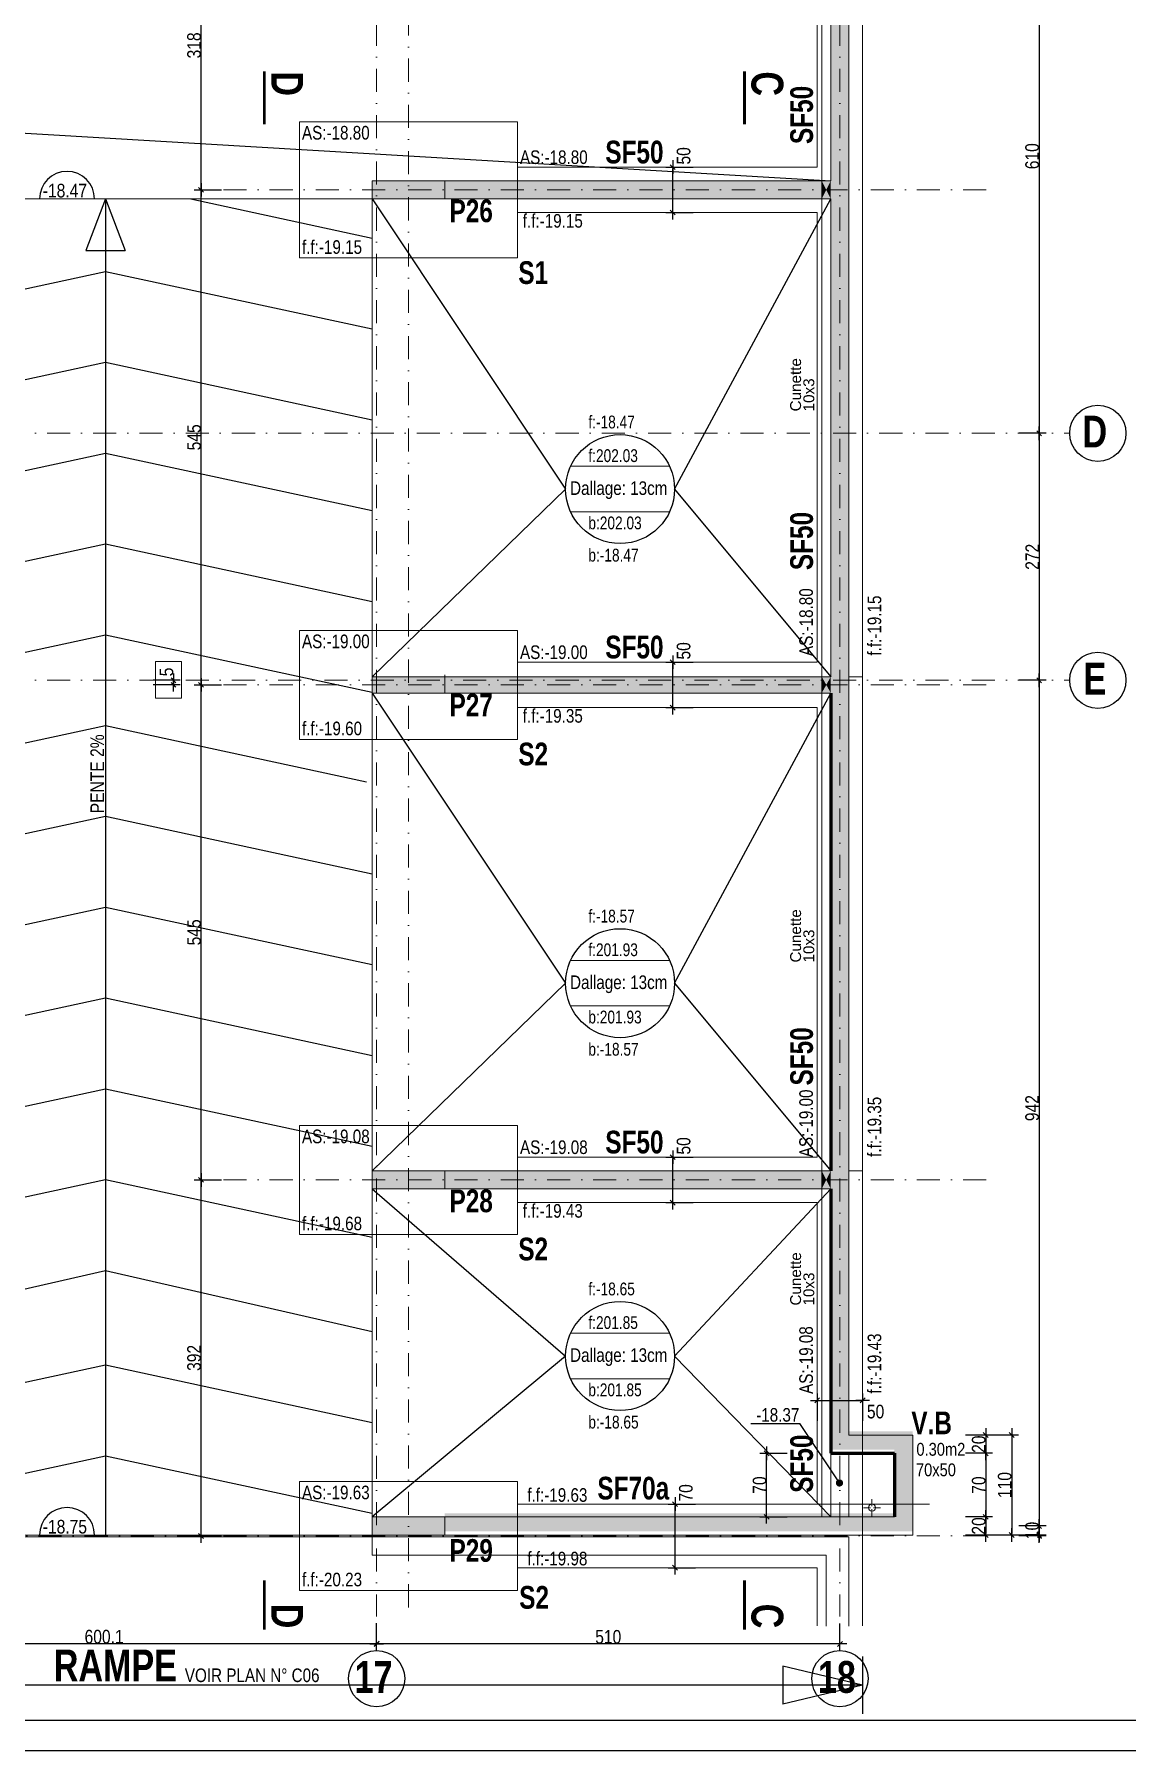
# Model space of a CAD drawing. Header units: centimetres. Extents: x -14085 to 643619, y -47998 to 35592.
# Drawn here: x 56406 to 57609, y 2083 to 3973 of the extents above; entities that cross this region are included whole.
import ezdxf
from ezdxf.enums import TextEntityAlignment as Align

# ---------------------------------------------------------------- set-up
doc = ezdxf.new("R2010")
doc.units = ezdxf.units.CM
doc.header["$PDMODE"] = 1
doc.header["$PDSIZE"] = -2
doc.linetypes.add('TIRETPTX2', pattern=[50.8, 25.4, -12.7, 0, -12.7])
for name, color, linetype in [('01_cote_gen', 4, 'Continuous'), ('01_linteaux', 2, 'Continuous'), ('01_poch_murs', 253, 'Continuous'), ('01_poch_poteaux', 250, 'Continuous'), ('01_texte', 230, 'Continuous'), ('AA_COTES', 2, 'Continuous')]:
    doc.layers.add(name, color=color, linetype=linetype)
for name, color, linetype, lineweight in [('01_murs_coup', 5, 'Continuous', 60), ('01_sem', 42, 'Continuous', 15), ('01_tram_axes', 2, 'TIRETPTX2', 9)]:
    doc.layers.add(name, color=color, linetype=linetype, lineweight=lineweight)
doc.styles.add('ARIAL NA', font='ARIALN.TTF')
doc.styles.add('Arial Narrow', font='ARIALN.TTF')
doc.styles.add('Eurostile', font='')
doc.styles.add('impact', font='impact.ttf')
doc.styles.add('MATTE_TXT', font='arial.ttf')
doc.styles.add('STYLE2', font='ARIALN.TTF')
doc.styles.get('Eurostile').set_extended_font_data('Eurostile')
doc.dimstyles.new('JB50', dxfattribs={"dimscale": 0.1, "dimtxt": 150, "dimasz": 15, "dimexe": 0.1, "dimexo": 0.1, "dimgap": 0.09, "dimtad": 1, "dimdec": 1, "dimdsep": 46, "dimtxsty": 'STYLE2', "dimblk1": 'BOND_G', "dimblk2": 'BOND_D', "dimsah": 1, "dimcen": 1.5, "dimdle": 0.01, "dimse1": 1, "dimse2": 1, "dimclrd": 4, "dimclre": 2, "dimclrt": 6, "dimazin": 2, "dimtfac": 2.333333, "dimtdec": 1, "dimtix": 1, "dimtmove": 2, "dimatfit": 3, "dimldrblk": 'BOND_G', "dimfxl": 1, "dimtolj": 1, "dimtzin": 0, "dimarcsym": 0})

# ---------------------------------------------------------------- blocks, each defined once
blk = doc.blocks.new('BOND_G')
at = {"layer": 'AA_COTES', "color": 0}
for p, q in [((0, -5), (0, 15)), ((5, 0), (-5, 0)), ((1.8, 1.8), (-1.8, -1.8))]:
    blk.add_line(p, q, dxfattribs=at)
blk = doc.blocks.new('BOND_D')
at = {"layer": 'AA_COTES', "color": 0}
for p, q in [((5, 0), (-5, 0)), ((-1.8, -1.8), (1.8, 1.8)), ((0, 5), (0, -15))]:
    blk.add_line(p, q, dxfattribs=at)
blk = doc.blocks.new('*D1467')
at = {"layer": '01_cote_gen', "color": 4, "lineweight": -2, "transparency": 16777216}
blk.add_line((57111.4, 2285.9), (57111.4, 2352.9), dxfattribs=at)
at = {"layer": 'Defpoints', "color": 0, "lineweight": 0, "transparency": 16777216}
for p in [(57111.4, 2354.4), (57121.1, 2354.4), (57121.1, 2284.4)]:
    blk.add_point(p, dxfattribs=at)
at = {"layer": '01_cote_gen', "color": 4, "lineweight": -2, "transparency": 16777216, "xscale": 1.5, "yscale": 1.5, "zscale": 1.5}
for name, p, rotation in [('BOND_D', (57111.4, 2354.4), 90), ('BOND_G', (57111.4, 2284.4), 270)]:
    blk.add_blockref(name, p, dxfattribs=dict(at, rotation=rotation))
at = {"layer": '01_cote_gen', "color": 6, "lineweight": 0, "transparency": 16777216, "insert": (57123.3, 2366.8), "char_height": 15, "attachment_point": 5, "rotation": 90, "style": 'STYLE2'}
blk.add_mtext('\\A1;70', dxfattribs=at)
blk = doc.blocks.new('*D1468')
at = {"layer": '01_cote_gen', "color": 4, "lineweight": -2, "transparency": 16777216}
blk.add_line((57108.8, 3777.9), (57108.8, 3824.9), dxfattribs=at)
at = {"layer": 'Defpoints', "color": 0, "lineweight": 0, "transparency": 16777216}
for p in [(57108.8, 3826.4), (57118.5, 3826.4), (57118.5, 3776.4)]:
    blk.add_point(p, dxfattribs=at)
at = {"layer": '01_cote_gen', "color": 4, "lineweight": -2, "transparency": 16777216, "xscale": 1.5, "yscale": 1.5, "zscale": 1.5}
for name, p, rotation in [('BOND_D', (57108.8, 3826.4), 90), ('BOND_G', (57108.8, 3776.4), 270)]:
    blk.add_blockref(name, p, dxfattribs=dict(at, rotation=rotation))
at = {"layer": '01_cote_gen', "color": 6, "lineweight": 0, "transparency": 16777216, "insert": (57120.8, 3838.8), "char_height": 15, "attachment_point": 5, "rotation": 90, "style": 'STYLE2'}
blk.add_mtext('\\A1;50', dxfattribs=at)
blk = doc.blocks.new('*D1472')
at = {"layer": '01_cote_gen', "color": 4, "lineweight": -2, "transparency": 16777216}
blk.add_line((57269.3, 2468.6), (57316.3, 2468.6), dxfattribs=at)
at = {"layer": 'Defpoints', "color": 0, "lineweight": 0, "transparency": 16777216}
for p in [(57317.8, 2504.3), (57317.8, 2468.6), (57267.8, 2452.3)]:
    blk.add_point(p, dxfattribs=at)
at = {"layer": '01_cote_gen', "color": 4, "lineweight": -2, "transparency": 16777216, "xscale": 1.5, "yscale": 1.5, "zscale": 1.5, "rotation": 180}
blk.add_blockref('BOND_G', (57267.8, 2468.6), dxfattribs=at)
at = {"layer": '01_cote_gen', "color": 4, "lineweight": -2, "transparency": 16777216, "xscale": 1.5, "yscale": 1.5, "zscale": 1.5}
blk.add_blockref('BOND_D', (57317.8, 2468.6), dxfattribs=at)
at = {"layer": '01_cote_gen', "color": 6, "lineweight": 0, "transparency": 16777216, "insert": (57332.1, 2456.2), "char_height": 15, "attachment_point": 5, "style": 'STYLE2'}
blk.add_mtext('\\A1;50', dxfattribs=at)
blk = doc.blocks.new('*D1572')
at = {"layer": '01_cote_gen', "color": 4, "lineweight": -2, "transparency": 16777216}
blk.add_line((57212.1, 2341.9), (57212.1, 2408.9), dxfattribs=at)
at = {"layer": 'Defpoints', "color": 0, "lineweight": 0, "transparency": 16777216}
for p in [(57212.1, 2410.4), (57282.8, 2410.4), (57282.8, 2340.4)]:
    blk.add_point(p, dxfattribs=at)
at = {"layer": '01_cote_gen', "color": 4, "lineweight": -2, "transparency": 16777216, "xscale": 1.5, "yscale": 1.5, "zscale": 1.5}
for name, p, rotation in [('BOND_D', (57212.1, 2410.4), 90), ('BOND_G', (57212.1, 2340.4), 270)]:
    blk.add_blockref(name, p, dxfattribs=dict(at, rotation=rotation))
at = {"layer": '01_cote_gen', "color": 6, "lineweight": 0, "transparency": 16777216, "insert": (57204.5, 2375.4), "char_height": 15, "attachment_point": 5, "rotation": 90, "style": 'STYLE2'}
blk.add_mtext('\\A1;70', dxfattribs=at)
blk = doc.blocks.new('*D1642')
at = {"layer": '01_cote_gen', "color": 4, "lineweight": -2, "transparency": 16777216}
blk.add_line((57291.3, 2200.5), (56784.3, 2200.5), dxfattribs=at)
at = {"layer": 'Defpoints', "color": 0, "lineweight": 0, "transparency": 16777216}
for p in [(56782.8, 2208.9), (56782.8, 2200.5), (57292.8, 2208.9)]:
    blk.add_point(p, dxfattribs=at)
at = {"layer": '01_cote_gen', "color": 4, "lineweight": -2, "transparency": 16777216, "xscale": 1.5, "yscale": 1.5, "zscale": 1.5, "rotation": 180}
blk.add_blockref('BOND_D', (56782.8, 2200.5), dxfattribs=at)
at = {"layer": '01_cote_gen', "color": 4, "lineweight": -2, "transparency": 16777216, "xscale": 1.5, "yscale": 1.5, "zscale": 1.5}
blk.add_blockref('BOND_G', (57292.8, 2200.5), dxfattribs=at)
at = {"layer": '01_cote_gen', "color": 6, "lineweight": 0, "transparency": 16777216, "insert": (57037.8, 2208.2), "char_height": 15, "attachment_point": 5, "style": 'STYLE2'}
blk.add_mtext('\\A1;510', dxfattribs=at)
blk = doc.blocks.new('*D1643')
at = {"layer": '01_cote_gen', "color": 4, "lineweight": -2, "transparency": 16777216}
blk.add_line((56781.3, 2200.7), (56184.3, 2200.7), dxfattribs=at)
at = {"layer": 'Defpoints', "color": 0, "lineweight": 0, "transparency": 16777216}
for p in [(56182.8, 2200.7), (56182.8, 2200.7), (56782.8, 2208.9)]:
    blk.add_point(p, dxfattribs=at)
at = {"layer": '01_cote_gen', "color": 4, "lineweight": -2, "transparency": 16777216, "xscale": 1.5, "yscale": 1.5, "zscale": 1.5, "rotation": 180}
blk.add_blockref('BOND_D', (56182.8, 2200.7), dxfattribs=at)
at = {"layer": '01_cote_gen', "color": 4, "lineweight": -2, "transparency": 16777216, "xscale": 1.5, "yscale": 1.5, "zscale": 1.5}
blk.add_blockref('BOND_G', (56782.8, 2200.7), dxfattribs=at)
at = {"layer": '01_cote_gen', "color": 6, "lineweight": 0, "transparency": 16777216, "insert": (56482.8, 2208.4), "char_height": 15, "attachment_point": 5, "style": 'STYLE2'}
blk.add_mtext('\\A1;600.1', dxfattribs=at)
blk = doc.blocks.new('*D1716')
at = {"layer": '01_cote_gen', "color": 4, "lineweight": -2, "transparency": 16777216}
blk.add_line((56589.6, 2320.9), (56589.6, 2709.9), dxfattribs=at)
at = {"layer": 'Defpoints', "color": 0, "lineweight": 0, "transparency": 16777216}
for p in [(56589.6, 2711.4), (56613.9, 2711.4), (56613.9, 2319.4)]:
    blk.add_point(p, dxfattribs=at)
at = {"layer": '01_cote_gen', "color": 4, "lineweight": -2, "transparency": 16777216, "xscale": 1.5, "yscale": 1.5, "zscale": 1.5}
for name, p, rotation in [('BOND_D', (56589.6, 2711.4), 90), ('BOND_G', (56589.6, 2319.4), 270)]:
    blk.add_blockref(name, p, dxfattribs=dict(at, rotation=rotation))
at = {"layer": '01_cote_gen', "color": 6, "lineweight": 0, "transparency": 16777216, "insert": (56581.9, 2515.4), "char_height": 15, "attachment_point": 5, "rotation": 90, "style": 'STYLE2'}
blk.add_mtext('\\A1;392', dxfattribs=at)
blk = doc.blocks.new('*D1717')
at = {"layer": '01_cote_gen', "color": 4, "lineweight": -2, "transparency": 16777216}
blk.add_line((56589.6, 2712.9), (56589.6, 3254.9), dxfattribs=at)
at = {"layer": 'Defpoints', "color": 0, "lineweight": 0, "transparency": 16777216}
for p in [(56589.6, 3256.4), (56613.9, 3256.4), (56613.9, 2711.4)]:
    blk.add_point(p, dxfattribs=at)
at = {"layer": '01_cote_gen', "color": 4, "lineweight": -2, "transparency": 16777216, "xscale": 1.5, "yscale": 1.5, "zscale": 1.5}
for name, p, rotation in [('BOND_D', (56589.6, 3256.4), 90), ('BOND_G', (56589.6, 2711.4), 270)]:
    blk.add_blockref(name, p, dxfattribs=dict(at, rotation=rotation))
at = {"layer": '01_cote_gen', "color": 6, "lineweight": 0, "transparency": 16777216, "insert": (56581.9, 2983.9), "char_height": 15, "attachment_point": 5, "rotation": 90, "style": 'STYLE2'}
blk.add_mtext('\\A1;545', dxfattribs=at)
blk = doc.blocks.new('*D1718')
at = {"layer": '01_cote_gen', "color": 4, "lineweight": -2, "transparency": 16777216}
blk.add_line((56589.6, 3257.9), (56589.6, 3799.9), dxfattribs=at)
at = {"layer": 'Defpoints', "color": 0, "lineweight": 0, "transparency": 16777216}
for p in [(56589.6, 3801.4), (56613.9, 3801.4), (56613.9, 3256.4)]:
    blk.add_point(p, dxfattribs=at)
at = {"layer": '01_cote_gen', "color": 4, "lineweight": -2, "transparency": 16777216, "xscale": 1.5, "yscale": 1.5, "zscale": 1.5}
for name, p, rotation in [('BOND_D', (56589.6, 3801.4), 90), ('BOND_G', (56589.6, 3256.4), 270)]:
    blk.add_blockref(name, p, dxfattribs=dict(at, rotation=rotation))
at = {"layer": '01_cote_gen', "color": 6, "lineweight": 0, "transparency": 16777216, "insert": (56581.9, 3528.9), "char_height": 15, "attachment_point": 5, "rotation": 90, "style": 'STYLE2'}
blk.add_mtext('\\A1;545', dxfattribs=at)
blk = doc.blocks.new('*D1719')
at = {"layer": '01_cote_gen', "color": 4, "lineweight": -2, "transparency": 16777216}
blk.add_line((56589.6, 3802.9), (56589.6, 4117.9), dxfattribs=at)
at = {"layer": 'Defpoints', "color": 0, "lineweight": 0, "transparency": 16777216}
for p in [(56589.6, 4119.4), (56613.9, 4119.4), (56613.9, 3801.4)]:
    blk.add_point(p, dxfattribs=at)
at = {"layer": '01_cote_gen', "color": 4, "lineweight": -2, "transparency": 16777216, "xscale": 1.5, "yscale": 1.5, "zscale": 1.5}
for name, p, rotation in [('BOND_D', (56589.6, 4119.4), 90), ('BOND_G', (56589.6, 3801.4), 270)]:
    blk.add_blockref(name, p, dxfattribs=dict(at, rotation=rotation))
at = {"layer": '01_cote_gen', "color": 6, "lineweight": 0, "transparency": 16777216, "insert": (56581.9, 3960.4), "char_height": 15, "attachment_point": 5, "rotation": 90, "style": 'STYLE2'}
blk.add_mtext('\\A1;318', dxfattribs=at)
blk = doc.blocks.new('*D1725')
at = {"layer": '01_cote_gen', "color": 4, "lineweight": -2, "transparency": 16777216}
blk.add_line((56559.2, 3259.9), (56559.2, 3257.9), dxfattribs=at)
at = {"layer": 'Defpoints', "color": 0, "lineweight": 0, "transparency": 16777216}
for p in [(56559.2, 3256.4), (56624.3, 3261.4), (56624.3, 3256.4)]:
    blk.add_point(p, dxfattribs=at)
at = {"layer": '01_cote_gen', "color": 4, "lineweight": -2, "transparency": 16777216, "xscale": 1.5, "yscale": 1.5, "zscale": 1.5}
for name, p, rotation in [('BOND_G', (56559.2, 3261.4), 90), ('BOND_D', (56559.2, 3256.4), 270)]:
    blk.add_blockref(name, p, dxfattribs=dict(at, rotation=rotation))
at = {"layer": '01_cote_gen', "color": 6, "lineweight": 0, "transparency": 16777216, "insert": (56551.5, 3270.6), "char_height": 15, "attachment_point": 5, "rotation": 90, "style": 'STYLE2'}
blk.add_mtext('\\A1;5', dxfattribs=at)
blk = doc.blocks.new('*D1728')
at = {"layer": '01_cote_gen', "color": 4, "lineweight": -2, "transparency": 16777216}
blk.add_line((57512.2, 4141.9), (57512.2, 3534.9), dxfattribs=at)
at = {"layer": 'Defpoints', "color": 0, "lineweight": 0, "transparency": 16777216}
for p in [(57512.2, 4143.4), (57512.2, 3533.4), (57512.2, 3533.4)]:
    blk.add_point(p, dxfattribs=at)
at = {"layer": '01_cote_gen', "color": 4, "lineweight": -2, "transparency": 16777216, "xscale": 1.5, "yscale": 1.5, "zscale": 1.5}
for name, p, rotation in [('BOND_G', (57512.2, 4143.4), 90), ('BOND_D', (57512.2, 3533.4), 270)]:
    blk.add_blockref(name, p, dxfattribs=dict(at, rotation=rotation))
at = {"layer": '01_cote_gen', "color": 6, "lineweight": 0, "transparency": 16777216, "insert": (57504.5, 3838.4), "char_height": 15, "attachment_point": 5, "rotation": 90, "style": 'STYLE2'}
blk.add_mtext('\\A1;610', dxfattribs=at)
blk = doc.blocks.new('*D1729')
at = {"layer": '01_cote_gen', "color": 4, "lineweight": -2, "transparency": 16777216}
blk.add_line((57512.2, 3531.9), (57512.2, 3262.9), dxfattribs=at)
at = {"layer": 'Defpoints', "color": 0, "lineweight": 0, "transparency": 16777216}
for p in [(57512.2, 3533.4), (57512.2, 3261.4), (57512.2, 3261.4)]:
    blk.add_point(p, dxfattribs=at)
at = {"layer": '01_cote_gen', "color": 4, "lineweight": -2, "transparency": 16777216, "xscale": 1.5, "yscale": 1.5, "zscale": 1.5}
for name, p, rotation in [('BOND_G', (57512.2, 3533.4), 90), ('BOND_D', (57512.2, 3261.4), 270)]:
    blk.add_blockref(name, p, dxfattribs=dict(at, rotation=rotation))
at = {"layer": '01_cote_gen', "color": 6, "lineweight": 0, "transparency": 16777216, "insert": (57504.6, 3397.4), "char_height": 15, "attachment_point": 5, "rotation": 90, "style": 'STYLE2'}
blk.add_mtext('\\A1;272', dxfattribs=at)
blk = doc.blocks.new('*D1730')
at = {"layer": '01_cote_gen', "color": 4, "lineweight": -2, "transparency": 16777216}
blk.add_line((57512.2, 3259.9), (57512.2, 2320.9), dxfattribs=at)
at = {"layer": 'Defpoints', "color": 0, "lineweight": 0, "transparency": 16777216}
for p in [(57489.7, 3261.4), (57453.9, 2319.4), (57512.2, 2319.4)]:
    blk.add_point(p, dxfattribs=at)
at = {"layer": '01_cote_gen', "color": 4, "lineweight": -2, "transparency": 16777216, "xscale": 1.5, "yscale": 1.5, "zscale": 1.5}
for name, p, rotation in [('BOND_G', (57512.2, 3261.4), 90), ('BOND_D', (57512.2, 2319.4), 270)]:
    blk.add_blockref(name, p, dxfattribs=dict(at, rotation=rotation))
at = {"layer": '01_cote_gen', "color": 6, "lineweight": 0, "transparency": 16777216, "insert": (57504.5, 2790.4), "char_height": 15, "attachment_point": 5, "rotation": 90, "style": 'STYLE2'}
blk.add_mtext('\\A1;942', dxfattribs=at)
blk = doc.blocks.new('*D1732')
at = {"layer": '01_cote_gen', "color": 4, "lineweight": -2, "transparency": 16777216}
blk.add_line((57482, 2428.9), (57482, 2321.9), dxfattribs=at)
at = {"layer": 'Defpoints', "color": 0, "lineweight": 0, "transparency": 16777216}
for p in [(57375.9, 2430.4), (57375.9, 2320.4), (57482, 2320.4)]:
    blk.add_point(p, dxfattribs=at)
at = {"layer": '01_cote_gen', "color": 4, "lineweight": -2, "transparency": 16777216, "xscale": 1.5, "yscale": 1.5, "zscale": 1.5}
for name, p, rotation in [('BOND_G', (57482, 2430.4), 90), ('BOND_D', (57482, 2320.4), 270)]:
    blk.add_blockref(name, p, dxfattribs=dict(at, rotation=rotation))
at = {"layer": '01_cote_gen', "color": 6, "lineweight": 0, "transparency": 16777216, "insert": (57474.3, 2375.4), "char_height": 15, "attachment_point": 5, "rotation": 90, "style": 'STYLE2'}
blk.add_mtext('\\A1;110', dxfattribs=at)
blk = doc.blocks.new('*D1733')
at = {"layer": '01_cote_gen', "color": 4, "lineweight": -2, "transparency": 16777216}
for p, q in [((57512.2, 2331.9), (57512.2, 2333.4)), ((57512.2, 2320.4), (57512.2, 2330.4)), ((57512.2, 2318.9), (57512.2, 2317.4))]:
    blk.add_line(p, q, dxfattribs=at)
at = {"layer": 'Defpoints', "color": 0, "lineweight": 0, "transparency": 16777216}
for p in [(57495.3, 2330.4), (57512.2, 2330.4), (57486.6, 2320.4)]:
    blk.add_point(p, dxfattribs=at)
at = {"layer": '01_cote_gen', "color": 4, "lineweight": -2, "transparency": 16777216, "xscale": 1.5, "yscale": 1.5, "zscale": 1.5}
for name, p, rotation in [('BOND_D', (57512.2, 2330.4), 270), ('BOND_G', (57512.2, 2320.4), 90)]:
    blk.add_blockref(name, p, dxfattribs=dict(at, rotation=rotation))
at = {"layer": '01_cote_gen', "color": 6, "lineweight": 0, "transparency": 16777216, "insert": (57504.5, 2325.4), "char_height": 15, "attachment_point": 5, "rotation": 90, "style": 'STYLE2'}
blk.add_mtext('\\A1;10', dxfattribs=at)
blk = doc.blocks.new('*D1734')
at = {"layer": '01_cote_gen', "color": 4, "lineweight": -2, "transparency": 16777216}
blk.add_line((57453.4, 2428.9), (57453.4, 2411.9), dxfattribs=at)
at = {"layer": 'Defpoints', "color": 0, "lineweight": 0, "transparency": 16777216}
for p in [(57375.9, 2430.4), (57355.7, 2410.4), (57453.4, 2410.4)]:
    blk.add_point(p, dxfattribs=at)
at = {"layer": '01_cote_gen', "color": 4, "lineweight": -2, "transparency": 16777216, "xscale": 1.5, "yscale": 1.5, "zscale": 1.5}
for name, p, rotation in [('BOND_G', (57453.4, 2430.4), 90), ('BOND_D', (57453.4, 2410.4), 270)]:
    blk.add_blockref(name, p, dxfattribs=dict(at, rotation=rotation))
at = {"layer": '01_cote_gen', "color": 6, "lineweight": 0, "transparency": 16777216, "insert": (57445.7, 2420.4), "char_height": 15, "attachment_point": 5, "rotation": 90, "style": 'STYLE2'}
blk.add_mtext('\\A1;20', dxfattribs=at)
blk = doc.blocks.new('*D1735')
at = {"layer": '01_cote_gen', "color": 4, "lineweight": -2, "transparency": 16777216}
blk.add_line((57453.4, 2408.9), (57453.4, 2341.9), dxfattribs=at)
at = {"layer": 'Defpoints', "color": 0, "lineweight": 0, "transparency": 16777216}
for p in [(57440, 2410.4), (57350.7, 2340.4), (57453.4, 2340.4)]:
    blk.add_point(p, dxfattribs=at)
at = {"layer": '01_cote_gen', "color": 4, "lineweight": -2, "transparency": 16777216, "xscale": 1.5, "yscale": 1.5, "zscale": 1.5}
for name, p, rotation in [('BOND_G', (57453.4, 2410.4), 90), ('BOND_D', (57453.4, 2340.4), 270)]:
    blk.add_blockref(name, p, dxfattribs=dict(at, rotation=rotation))
at = {"layer": '01_cote_gen', "color": 6, "lineweight": 0, "transparency": 16777216, "insert": (57445.7, 2375.4), "char_height": 15, "attachment_point": 5, "rotation": 90, "style": 'STYLE2'}
blk.add_mtext('\\A1;70', dxfattribs=at)
blk = doc.blocks.new('*D1736')
at = {"layer": '01_cote_gen', "color": 4, "lineweight": -2, "transparency": 16777216}
blk.add_line((57453.4, 2338.9), (57453.4, 2321.9), dxfattribs=at)
at = {"layer": 'Defpoints', "color": 0, "lineweight": 0, "transparency": 16777216}
for p in [(57435.5, 2340.4), (57375.9, 2320.4), (57453.4, 2320.4)]:
    blk.add_point(p, dxfattribs=at)
at = {"layer": '01_cote_gen', "color": 4, "lineweight": -2, "transparency": 16777216, "xscale": 1.5, "yscale": 1.5, "zscale": 1.5}
for name, p, rotation in [('BOND_G', (57453.4, 2340.4), 90), ('BOND_D', (57453.4, 2320.4), 270)]:
    blk.add_blockref(name, p, dxfattribs=dict(at, rotation=rotation))
at = {"layer": '01_cote_gen', "color": 6, "lineweight": 0, "transparency": 16777216, "insert": (57445.7, 2330.4), "char_height": 15, "attachment_point": 5, "rotation": 90, "style": 'STYLE2'}
blk.add_mtext('\\A1;20', dxfattribs=at)
blk = doc.blocks.new('*D1921')
at = {"layer": '01_cote_gen', "color": 4, "lineweight": -2, "transparency": 16777216}
blk.add_line((57108.8, 3232.9), (57108.8, 3279.9), dxfattribs=at)
at = {"layer": 'Defpoints', "color": 0, "lineweight": 0, "transparency": 16777216}
for p in [(57108.8, 3281.4), (57118.5, 3281.4), (57118.5, 3231.4)]:
    blk.add_point(p, dxfattribs=at)
at = {"layer": '01_cote_gen', "color": 4, "lineweight": -2, "transparency": 16777216, "xscale": 1.5, "yscale": 1.5, "zscale": 1.5}
for name, p, rotation in [('BOND_D', (57108.8, 3281.4), 90), ('BOND_G', (57108.8, 3231.4), 270)]:
    blk.add_blockref(name, p, dxfattribs=dict(at, rotation=rotation))
at = {"layer": '01_cote_gen', "color": 6, "lineweight": 0, "transparency": 16777216, "insert": (57120.8, 3293.8), "char_height": 15, "attachment_point": 5, "rotation": 90, "style": 'STYLE2'}
blk.add_mtext('\\A1;50', dxfattribs=at)
blk = doc.blocks.new('*D1922')
at = {"layer": '01_cote_gen', "color": 4, "lineweight": -2, "transparency": 16777216}
blk.add_line((57108.8, 2687.9), (57108.8, 2734.9), dxfattribs=at)
at = {"layer": 'Defpoints', "color": 0, "lineweight": 0, "transparency": 16777216}
for p in [(57108.8, 2736.4), (57118.5, 2736.4), (57118.5, 2686.4)]:
    blk.add_point(p, dxfattribs=at)
at = {"layer": '01_cote_gen', "color": 4, "lineweight": -2, "transparency": 16777216, "xscale": 1.5, "yscale": 1.5, "zscale": 1.5}
for name, p, rotation in [('BOND_D', (57108.8, 2736.4), 90), ('BOND_G', (57108.8, 2686.4), 270)]:
    blk.add_blockref(name, p, dxfattribs=dict(at, rotation=rotation))
at = {"layer": '01_cote_gen', "color": 6, "lineweight": 0, "transparency": 16777216, "insert": (57120.8, 2748.8), "char_height": 15, "attachment_point": 5, "rotation": 90, "style": 'STYLE2'}
blk.add_mtext('\\A1;50', dxfattribs=at)

msp = doc.modelspace()

# ---------------------------------------------------------------- hatches: boundary and pattern name
at = {"layer": '01_poch_murs', "lineweight": 0}
h = msp.add_hatch(color=256, dxfattribs=at)
h.dxf.hatch_style = 1
h.paths.add_polyline_path([(57302.83, 5476.41), (56539.4, 5480.05), (55154.86, 5479.56), (55154.87, 5454.56), (56539.35, 5455.05), (57283.29, 5451.5), (57283.16, 5425.39), (57352.83, 5425.39), (57352.83, 5355.39), (57282.83, 5355.39), (57282.83, 4909.39), (56777.83, 4909.39), (56777.83, 4889.39), (57282.83, 4889.39), (57282.83, 4689.39), (56857.83, 4689.39), (56857.83, 4669.39), (57282.83, 4669.39), (57282.83, 4409.39), (56857.83, 4409.39), (56857.83, 4389.39), (57282.83, 4389.39), (57282.83, 3811.39), (56857.83, 3811.39), (56857.83, 3791.39), (57282.83, 3791.39), (57282.83, 3265.39), (56857.76, 3265.39), (56857.76, 3247.39), (56894.83, 3247.39), (56894.83, 3247.39), (56976.83, 3247.39), (57282.83, 3247.39), (57282.83, 2721.39), (56857.83, 2721.39), (56857.83, 2701.39), (57282.83, 2701.39), (57282.83, 2414.39), (57352.83, 2414.39), (57352.83, 2344.39), (56857.83, 2344.39), (56857.83, 2324.39), (57373.03, 2324.39), (57373.03, 2434.39), (57302.83, 2434.39), (57302.83, 5335.39), (57372.83, 5335.39), (57372.83, 5445.41), (57302.83, 5445.41)])
at = {"layer": '01_poch_poteaux', "lineweight": 0}
h = msp.add_hatch(color=256, dxfattribs=at)
h.dxf.hatch_style = 1
h.paths.add_polyline_path([(56857.83, 3811.39), (56777.83, 3811.39), (56777.83, 3791.39), (56857.83, 3791.39)])
h = msp.add_hatch(color=256, dxfattribs=at)
h.dxf.hatch_style = 1
h.paths.add_polyline_path([(56857.76, 3265.39), (56777.83, 3265.39), (56777.83, 3247.39), (56857.76, 3247.39)])
h = msp.add_hatch(color=256, dxfattribs=at)
h.dxf.hatch_style = 1
h.paths.add_polyline_path([(56857.83, 2721.39), (56777.83, 2721.39), (56777.83, 2701.39), (56857.83, 2701.39)])
h = msp.add_hatch(color=256, dxfattribs=at)
h.dxf.hatch_style = 1
h.paths.add_polyline_path([(56857.83, 2340.39), (56777.83, 2340.39), (56777.83, 2320.39), (56857.83, 2320.39)])

# ---------------------------------------------------------------- linework, layer by layer
at = {"layer": '01_cote_gen', "lineweight": 0, "ltscale": 0.2}
msp.add_line((56777.83, 2320.39), (56777.83, 2318.39), dxfattribs=at)
at = {"layer": '01_cote_gen'}
msp.add_line((57985.44, 2082.97), (51358.18, 2082.97), dxfattribs=at)
at = {"layer": '01_cote_gen', "lineweight": 0}
msp.add_lwpolyline([(56539.32, 3281.97), (56567.97, 3281.97), (56567.97, 3241.88), (56539.32, 3241.88)], close=True, dxfattribs=at)
at = {"layer": '01_linteaux', "lineweight": 0}
for p, q in [((57282.83, 2410.39), (57282.83, 2340.39)), ((57302.83, 2410.39), (57302.83, 2340.39))]:
    msp.add_line(p, q, dxfattribs=at)
at = {"layer": '01_murs_coup', "lineweight": 18}
for p, q in [((57302.83, 5335.39), (57302.83, 2430.39)), ((56777.83, 3811.39), (57282.83, 3811.39)), ((56777.83, 3791.39), (57282.83, 3791.39)), ((56777.83, 3265.39), (57282.83, 3265.39)), ((56777.83, 3247.39), (57282.83, 3247.39)), ((56777.83, 2721.39), (57282.83, 2721.39)), ((56777.83, 2701.39), (57282.83, 2701.39)), ((57302.83, 2430.39), (57373.03, 2430.39)), ((57373.03, 2430.39), (57373.03, 2320.39)), ((57352.83, 2410.39), (57352.83, 2340.39)), ((57326.58, 2350.5), (57318.77, 2350.5)), ((57328.15, 2352.06), (57328.15, 2359.88)), ((57328.15, 2348.94), (57328.15, 2341.12)), ((57329.71, 2350.5), (57337.52, 2350.5)), ((57352.83, 2340.39), (56777.83, 2340.39)), ((57373.03, 2320.39), (56777.83, 2320.39))]:
    msp.add_line(p, q, dxfattribs=at)
at = {"layer": '01_murs_coup', "lineweight": 5}
for p, q in [((57282.83, 4389.39), (57282.83, 3811.39)), ((57282.83, 3791.39), (57282.83, 3265.39)), ((57282.83, 3525.89), (57282.83, 3530.89)), ((57282.83, 2934.66), (57282.83, 2939.66)), ((57302.83, 2430.39), (57373.03, 2430.39)), ((57373.03, 2430.39), (57373.03, 2320.39)), ((56777.83, 2340.39), (56777.83, 2320.39)), ((57352.83, 2340.39), (56777.83, 2340.39)), ((57373.03, 2320.39), (56777.83, 2320.39)), ((57302.83, 2318.39), (56777.83, 2318.39)), ((56777.83, 2298.39), (56777.83, 2318.39)), ((57302.83, 2318.39), (57302.83, 2220.11)), ((57277.83, 2298.39), (56777.83, 2298.39)), ((57277.83, 2298.39), (57277.83, 2220.11))]:
    msp.add_line(p, q, dxfattribs=at)
at = {"layer": '01_murs_coup', "lineweight": 0}
for p, q in [((56777.83, 3811.39), (56777.83, 3791.39)), ((56777.83, 3265.39), (56777.83, 3247.39)), ((56777.83, 2721.39), (56777.83, 2701.39))]:
    msp.add_line(p, q, dxfattribs=at)
at = {"layer": '01_murs_coup', "linetype": 'Continuous', "lineweight": 5}
for p, q in [((56996.32, 3497), (57105.34, 3497)), ((56996.32, 3446.85), (57105.34, 3446.85)), ((56996.32, 2953), (57105.34, 2953)), ((56996.32, 2902.85), (57105.34, 2902.85)), ((56996.32, 2542.53), (57105.34, 2542.53)), ((56996.32, 2492.38), (57105.34, 2492.38))]:
    msp.add_line(p, q, dxfattribs=at)
at = {"layer": '01_murs_coup'}
for p, q in [((57282.83, 3247.39), (57282.83, 2721.39)), ((57282.83, 2701.39), (57282.83, 2410.39)), ((57282.83, 2410.39), (57352.83, 2410.39)), ((57352.83, 2410.39), (57352.83, 2340.39))]:
    msp.add_line(p, q, dxfattribs=at)
at = {"layer": '01_murs_coup', "lineweight": 18}
msp.add_circle((57328.15, 2350.5), 3.91, dxfattribs=at)
at = {"layer": '01_poch_murs', "ltscale": 3}
for p, q in [((56484.35, 3791.39), (56462.55, 3734.55)), ((56484.35, 3791.39), (56484.35, 2320.39)), ((56484.35, 3791.39), (56506.15, 3734.55)), ((56578.27, 3791.39), (56777.83, 3748.34)), ((56462.55, 3734.55), (56506.15, 3734.55)), ((56190.88, 3648.34), (56484.35, 3711.65)), ((56484.35, 3711.65), (56777.83, 3648.34)), ((56190.88, 3548.34), (56484.35, 3611.65)), ((56484.35, 3611.65), (56777.83, 3548.34)), ((56190.88, 3448.34), (56484.35, 3511.65)), ((56484.35, 3511.65), (56777.83, 3448.34)), ((56190.88, 3348.34), (56484.35, 3411.65)), ((56484.35, 3411.65), (56777.83, 3348.34)), ((56190.88, 3248.34), (56484.35, 3311.65)), ((56484.35, 3311.65), (56777.83, 3248.34)), ((56190.88, 3148.34), (56484.35, 3211.65)), ((56484.35, 3211.65), (56771.81, 3149.63)), ((56190.88, 3048.34), (56484.35, 3111.65)), ((56484.35, 3111.65), (56777.83, 3048.34)), ((56190.88, 2948.34), (56484.35, 3011.65)), ((56484.35, 3011.65), (56777.83, 2948.34)), ((56190.88, 2848.34), (56484.35, 2911.65)), ((56484.35, 2911.65), (56777.83, 2848.34)), ((56190.88, 2748.34), (56484.35, 2811.65)), ((56484.35, 2811.65), (56777.83, 2748.34)), ((56190.88, 2648.34), (56484.35, 2711.65)), ((56484.35, 2711.65), (56777.83, 2648.34)), ((56190.88, 2544.34), (56484.35, 2611.65)), ((56484.35, 2611.65), (56777.83, 2544.34)), ((56190.88, 2444.34), (56484.35, 2507.65)), ((56484.35, 2507.65), (56777.83, 2444.34)), ((56190.88, 2344.34), (56484.35, 2407.65)), ((56484.35, 2407.65), (56777.83, 2344.34))]:
    msp.add_line(p, q, dxfattribs=at)
at = {"layer": '01_poch_poteaux', "lineweight": 5}
for p, q in [((56857.83, 3811.39), (56857.83, 3791.39)), ((56857.76, 3267.38), (56857.76, 3247.38)), ((56857.83, 2721.39), (56857.83, 2701.39)), ((56857.83, 2340.39), (56857.83, 2320.39))]:
    msp.add_line(p, q, dxfattribs=at)
at = {"layer": '01_sem', "lineweight": 5}
for p, q in [((57272.83, 5451.55), (57272.83, 2340.39)), ((57317.83, 5320.39), (57317.83, 2220.28)), ((57267.83, 4374.39), (57267.83, 3826.39)), ((56697.83, 3726.39), (56697.83, 3876.39)), ((56937.83, 3876.39), (56697.83, 3876.39)), ((56937.83, 3726.39), (56937.83, 3876.39)), ((57267.83, 3826.39), (56937.83, 3826.39)), ((56777.83, 3791.39), (56190.88, 3791.39)), ((56777.83, 3265.39), (56777.83, 3791.39)), ((57267.83, 3776.39), (56937.83, 3776.39)), ((57267.83, 3776.39), (57267.83, 3281.39)), ((56937.83, 3726.39), (56697.83, 3726.39)), ((56697.83, 3196.39), (56697.83, 3316.39)), ((56937.83, 3316.39), (56697.83, 3316.39)), ((56937.83, 3196.39), (56937.83, 3316.39)), ((57267.83, 3281.39), (56937.83, 3281.39)), ((57302.83, 3265.39), (57317.83, 3265.39)), ((56777.83, 2721.39), (56777.83, 3247.39)), ((57267.83, 3231.39), (56937.83, 3231.39)), ((57267.83, 3231.39), (57267.83, 2736.39)), ((56937.83, 3196.39), (56697.83, 3196.39)), ((56697.83, 2651.39), (56697.83, 2771.39)), ((56937.83, 2771.39), (56697.83, 2771.39)), ((56937.83, 2651.39), (56937.83, 2771.39)), ((57267.83, 2736.39), (56937.83, 2736.39)), ((57302.83, 2721.39), (57317.83, 2721.39)), ((56777.83, 2701.39), (56777.83, 2340.39)), ((57267.83, 2686.39), (56937.83, 2686.39)), ((57267.83, 2686.39), (57267.83, 2355.39)), ((56937.83, 2651.39), (56697.83, 2651.39)), ((56937.83, 2379.39), (56697.83, 2379.39)), ((56697.83, 2259.39), (56697.83, 2379.39)), ((56937.83, 2259.39), (56937.83, 2379.39)), ((57391.43, 2354.39), (56937.83, 2354.39)), ((56777.83, 2320.39), (56190.88, 2320.39)), ((56777.83, 2318.39), (56190.88, 2318.39)), ((57267.83, 2284.39), (56937.83, 2284.39)), ((57267.83, 2284.39), (57267.83, 2220.28)), ((56937.83, 2259.39), (56697.83, 2259.39))]:
    msp.add_line(p, q, dxfattribs=at)
for points in [[(57272.83, 3791.39), (57272.83, 3811.39), (57282.83, 3811.39), (57282.83, 3791.39)], [(57272.83, 3247.39), (57272.83, 3265.39), (57282.83, 3265.39), (57282.83, 3247.39)], [(57272.83, 2701.39), (57272.83, 2721.39), (57282.83, 2721.39), (57282.83, 2701.39)]]:
    msp.add_solid(points, dxfattribs=at)
at = {"layer": '01_texte'}
for p, q in [((55559.86, 3913.07), (57282.83, 3811.39)), ((56777.83, 3791.39), (56990.83, 3471.93)), ((57110.83, 3471.93), (57282.83, 3791.39)), ((56990.83, 3471.93), (56777.83, 3265.39)), ((57110.83, 3471.93), (57282.83, 3265.39)), ((56777.83, 3247.39), (56990.83, 2927.93)), ((57110.83, 2927.93), (57282.83, 3247.39)), ((56990.83, 2927.93), (56777.83, 2721.39)), ((57110.83, 2927.93), (57282.83, 2721.39)), ((56777.83, 2701.39), (56990.83, 2517.45)), ((57110.83, 2517.45), (57282.83, 2701.39)), ((56990.83, 2517.45), (56777.83, 2340.39)), ((57282.83, 2340.39), (57110.83, 2517.45)), ((57194.75, 2443.35), (57248.89, 2443.35)), ((57292.34, 2377.75), (57248.89, 2443.35)), ((57317.83, 2155.12), (57229.88, 2176.07)), ((57229.88, 2176.07), (57229.88, 2134.16)), ((57317.83, 2186.75), (57317.83, 2123.48)), ((57317.83, 2155.12), (56182.61, 2155.12)), ((57317.83, 2155.12), (57229.88, 2134.16)), ((51408.18, 2116.63), (57642.8, 2116.63))]:
    msp.add_line(p, q, dxfattribs=at)
at = {"layer": '01_texte', "const_width": 3}
for points in [[(56659.3, 3873.38), (56659.3, 3931.88)], [(57187.79, 3873.38), (57187.79, 3931.88)], [(56659.3, 2216.14), (56659.3, 2270.64)], [(57187.79, 2216.14), (57187.79, 2270.64)]]:
    msp.add_lwpolyline(points, dxfattribs=at)
at = {"layer": '01_texte', "const_width": 4}
msp.add_lwpolyline([(57290.34, 2377.75, 1), (57294.34, 2377.75, 1)], format="xyb", close=True, dxfattribs=at)
at = {"layer": '01_texte'}
for centre, radius in [((57576.78, 3533.39), 30.98), ((57050.83, 3471.93), 60), ((57576.78, 3261.39), 30.98), ((57050.83, 2927.93), 60), ((57050.83, 2517.45), 60), ((56782.83, 2162.26), 30.98), ((57292.83, 2162.26), 30.98)]:
    msp.add_circle(centre, radius, dxfattribs=at)
for centre in [(56442, 3791.39), (56442, 2320.39)]:
    msp.add_arc(centre, 30.26, 0, 180, dxfattribs=at)
at = {"layer": '01_tram_axes'}
for p, q in [((56782.83, 5716.04), (56782.83, 2230.67)), ((57292.83, 5716.04), (57292.83, 2230.67)), ((56817.83, 2240.76), (56817.83, 5036.01)), ((57453.9, 3801.39), (56613.91, 3801.39)), ((49904.77, 3533.39), (57545.8, 3533.39)), ((49904.77, 3261.39), (57545.8, 3261.39)), ((57453.9, 3256.39), (56613.91, 3256.39)), ((57453.9, 2711.39), (56613.91, 2711.39)), ((57453.9, 2319.39), (56059.53, 2319.39))]:
    msp.add_line(p, q, dxfattribs=at)

# ---------------------------------------------------------------- texts
at = {"layer": '01_texte', "style": 'impact'}
for s, p in [('D', (56656.45, 3918.24)), ('C', (57184.94, 3918.24)), ('D', (56656.45, 2231.22)), ('C', (57184.94, 2231.22))]:
    msp.add_text(s, height=35, rotation=270, dxfattribs=at).set_placement(p, align=Align.BOTTOM_CENTER)
for p in [(57270.65, 3915.91), (57270.65, 3446.82), (57270.65, 2879.44), (57270.65, 2431.01)]:
    msp.add_text('SF50', height=25, rotation=90, dxfattribs=at).set_placement(p, align=Align.BOTTOM_RIGHT)
at = {"layer": '01_texte', "style": 'MATTE_TXT', "width": 0.8}
for s, p in [('AS:-18.80', (56700.63, 3852.27)), ('AS:-18.80', (56940.63, 3825.35)), ('f.f:-19.15', (56943.66, 3755.26)), ('f.f:-19.15', (56700.63, 3726.41)), ('AS:-19.00', (56700.63, 3292.27)), ('AS:-19.00', (56940.63, 3280.35)), ('f.f:-19.60', (56700.63, 3196.41)), ('f.f:-19.35', (56943.66, 3210.26)), ('AS:-19.08', (56700.63, 2747.27)), ('AS:-19.08', (56940.63, 2735.35)), ('f.f:-19.43', (56943.66, 2665.26)), ('f.f:-19.68', (56700.63, 2651.41)), ('-18.37', (57200.65, 2440.69)), ('AS:-19.63', (56700.63, 2355.27)), ('f.f:-19.63', (56948.7, 2352.46)), ('f.f:-19.98', (56948.7, 2282.46)), ('f.f:-20.23', (56700.63, 2259.41))]:
    msp.add_text(s, height=15, dxfattribs=at).set_placement(p, align=Align.BOTTOM_LEFT)
at = {"layer": '01_texte', "style": 'impact'}
for s, p in [('SF50', (57098.66, 3823.02)), ('P26', (56910.77, 3758.28)), ('S1', (56971.6, 3690.29)), ('SF50', (57098.66, 3278.02)), ('P27', (56910.77, 3214.28)), ('S2', (56971.6, 3160.29)), ('SF50', (57098.66, 2733.02)), ('P28', (56910.77, 2668.28)), ('S2', (56971.6, 2615.29)), ('V.B', (57416.14, 2423.85)), ('SF70a', (57104.88, 2352.02)), ('P29', (56910.77, 2283.38)), ('S2', (56972.6, 2231.8))]:
    msp.add_text(s, height=25, dxfattribs=at).set_placement(p, align=Align.BOTTOM_RIGHT)
at = {"layer": '01_texte', "style": 'ARIAL NA'}
for s, p in [('-18.47', (56415.3, 3793.07)), ('-18.75', (56415.3, 2322.07))]:
    msp.add_text(s, height=15, dxfattribs=at).set_placement(p)
at = {"layer": '01_texte'}
for s, height, rotation, style, p in [('Cunette', 12, 90, 'MATTE_TXT', (57250.05, 3557.47)), ('10x3', 12, 90, 'MATTE_TXT', (57264.58, 3557.47)), ('PENTE 2%%%', 15, 90, 'ARIAL NA', (56482.77, 3114.99)), ('Cunette', 12, 90, 'MATTE_TXT', (57250.05, 2950.7)), ('10x3', 12, 90, 'MATTE_TXT', (57264.58, 2950.7)), ('Cunette', 12, 90, 'MATTE_TXT', (57250.05, 2573.06)), ('10x3', 12, 90, 'MATTE_TXT', (57264.58, 2573.06)), ('0.30m2', 14.097, 0, 'Arial Narrow', (57377.02, 2407.72)), ('70x50', 14.097, 0, 'Arial Narrow', (57376.54, 2385.13))]:
    msp.add_text(s, height=height, rotation=rotation, dxfattribs=dict(at, style=style)).set_placement(p)
at = {"layer": '01_texte', "style": 'Eurostile', "width": 0.8}
for s, p in [('f:-18.47', (57015.92, 3538.74)), ('f:202.03', (57015.92, 3501.7)), ('b:202.03', (57015.92, 3427.63)), ('b:-18.47', (57015.92, 3392.15)), ('f:-18.57', (57015.92, 2994.74)), ('f:201.93', (57015.92, 2957.7)), ('b:201.93', (57015.92, 2883.63)), ('b:-18.57', (57015.92, 2848.15)), ('f:-18.65', (57015.92, 2584.26)), ('f:201.85', (57015.92, 2547.23)), ('b:201.85', (57015.92, 2473.16)), ('b:-18.65', (57015.92, 2437.67))]:
    msp.add_text(s, height=14.097, rotation=0, dxfattribs=at).set_placement(p)
at = {"layer": '01_texte', "style": 'impact'}
for s, p in [('D', (57573.44, 3535.27)), ('E', (57573.44, 3263.27)), ('RAMPE', (56495.22, 2176.79)), ('17', (56779.49, 2164.14)), ('18', (57289.49, 2164.14))]:
    msp.add_text(s, height=35, dxfattribs=at).set_placement(p, align=Align.MIDDLE_CENTER)
at = {"layer": '01_texte', "style": 'MATTE_TXT', "width": 0.8}
for s, p in [('Dallage: 13cm', (57049.34, 3460.98)), ('Dallage: 13cm', (57049.34, 2916.98)), ('Dallage: 13cm', (57049.34, 2506.51)), ('VOIR PLAN N° C06', (56645.84, 2153.99))]:
    msp.add_text(s, height=15, dxfattribs=at).set_placement(p, align=Align.BOTTOM_CENTER)
for s, p in [('AS:-18.80', (57267.6, 3288.17)), ('f.f:-19.15', (57342.82, 3288.58)), ('AS:-19.00', (57267.6, 2736.33)), ('f.f:-19.35', (57342.82, 2736.73)), ('AS:-19.08', (57267.6, 2475.72)), ('f.f:-19.43', (57342.82, 2476.13))]:
    msp.add_text(s, height=15, rotation=90, dxfattribs=at).set_placement(p, align=Align.BOTTOM_LEFT)

# ---------------------------------------------------------------- dimensions: what is measured, and where the dimension line sits
at = {"layer": '01_cote_gen', "lineweight": 0}
for base, p1, p2, picture, middle in [((57512.19, 3533.39), (57512.19, 4143.39), (57512.19, 3533.39), '*D1728', (57504.52, 3838.39)), ((56589.58, 4119.39), (56613.91, 3801.39), (56613.91, 4119.39), '*D1719', (56581.91, 3960.39)), ((56589.58, 3801.39), (56613.91, 3256.39), (56613.91, 3801.39), '*D1718', (56581.94, 3528.89)), ((57512.19, 3261.39), (57512.19, 3533.39), (57512.19, 3261.39), '*D1729', (57504.65, 3397.39)), ((56589.58, 3256.39), (56613.91, 2711.39), (56613.91, 3256.39), '*D1717', (56581.94, 2983.89)), ((57512.19, 2319.39), (57489.69, 3261.39), (57453.9, 2319.39), '*D1730', (57504.52, 2790.39)), ((56589.58, 2711.39), (56613.91, 2319.39), (56613.91, 2711.39), '*D1716', (56581.91, 2515.39)), ((57453.41, 2410.39), (57375.89, 2430.39), (57355.69, 2410.39), '*D1734', (57445.75, 2420.39)), ((57481.98, 2320.39), (57375.89, 2430.39), (57375.89, 2320.39), '*D1732', (57474.31, 2375.39)), ((57212.14, 2410.39), (57282.83, 2340.39), (57282.83, 2410.39), '*D1572', (57204.48, 2375.39)), ((57453.41, 2340.39), (57439.99, 2410.39), (57350.67, 2340.39), '*D1735', (57445.75, 2375.39)), ((57453.41, 2320.39), (57435.51, 2340.39), (57375.89, 2320.39), '*D1736', (57445.75, 2330.39)), ((57512.19, 2330.39), (57486.62, 2320.39), (57495.27, 2330.39), '*D1733', (57504.52, 2325.39))]:
    dim = msp.add_linear_dim(base=base, p1=p1, p2=p2, angle=90, dimstyle='JB50', dxfattribs=at)
    dim.commit()
    dim.dimension.update_dxf_attribs({"geometry": picture, "text_midpoint": middle})
for base, p1, p2, picture, middle in [((57108.82, 3826.39), (57118.5, 3776.39), (57118.5, 3826.39), '*D1468', (57120.75, 3838.8)), ((57108.82, 3281.39), (57118.5, 3231.39), (57118.5, 3281.39), '*D1921', (57120.75, 3293.8)), ((56559.15, 3256.39), (56624.28, 3261.39), (56624.28, 3256.39), '*D1725', (56551.52, 3270.57)), ((57108.82, 2736.39), (57118.5, 2686.39), (57118.5, 2736.39), '*D1922', (57120.75, 2748.8)), ((57111.42, 2354.39), (57121.09, 2284.39), (57121.09, 2354.39), '*D1467', (57123.35, 2366.8))]:
    dim = msp.add_linear_dim(base=base, p1=p1, p2=p2, angle=90, dimstyle='JB50', dxfattribs=at)
    dim.commit()
    dim.dimension.update_dxf_attribs({"geometry": picture, "text_midpoint": middle, "dimtype": 160})
dim = msp.add_linear_dim(base=(57317.83, 2468.63), p1=(57267.83, 2452.26), p2=(57317.83, 2504.25), dimstyle='JB50', dxfattribs=at)
dim.commit()
dim.dimension.update_dxf_attribs({"geometry": '*D1472', "text_midpoint": (57332.11, 2456.18), "dimtype": 160})
for base, p1, p2, picture, middle in [((56182.77, 2200.75), (56782.83, 2208.89), (56182.77, 2200.75), '*D1643', (56482.8, 2208.42)), ((56782.83, 2200.52), (57292.83, 2208.89), (56782.83, 2208.89), '*D1642', (57037.83, 2208.19))]:
    dim = msp.add_linear_dim(base=base, p1=p1, p2=p2, dimstyle='JB50', dxfattribs=at)
    dim.commit()
    dim.dimension.update_dxf_attribs({"geometry": picture, "text_midpoint": middle})

doc.saveas('drawing.dxf')
